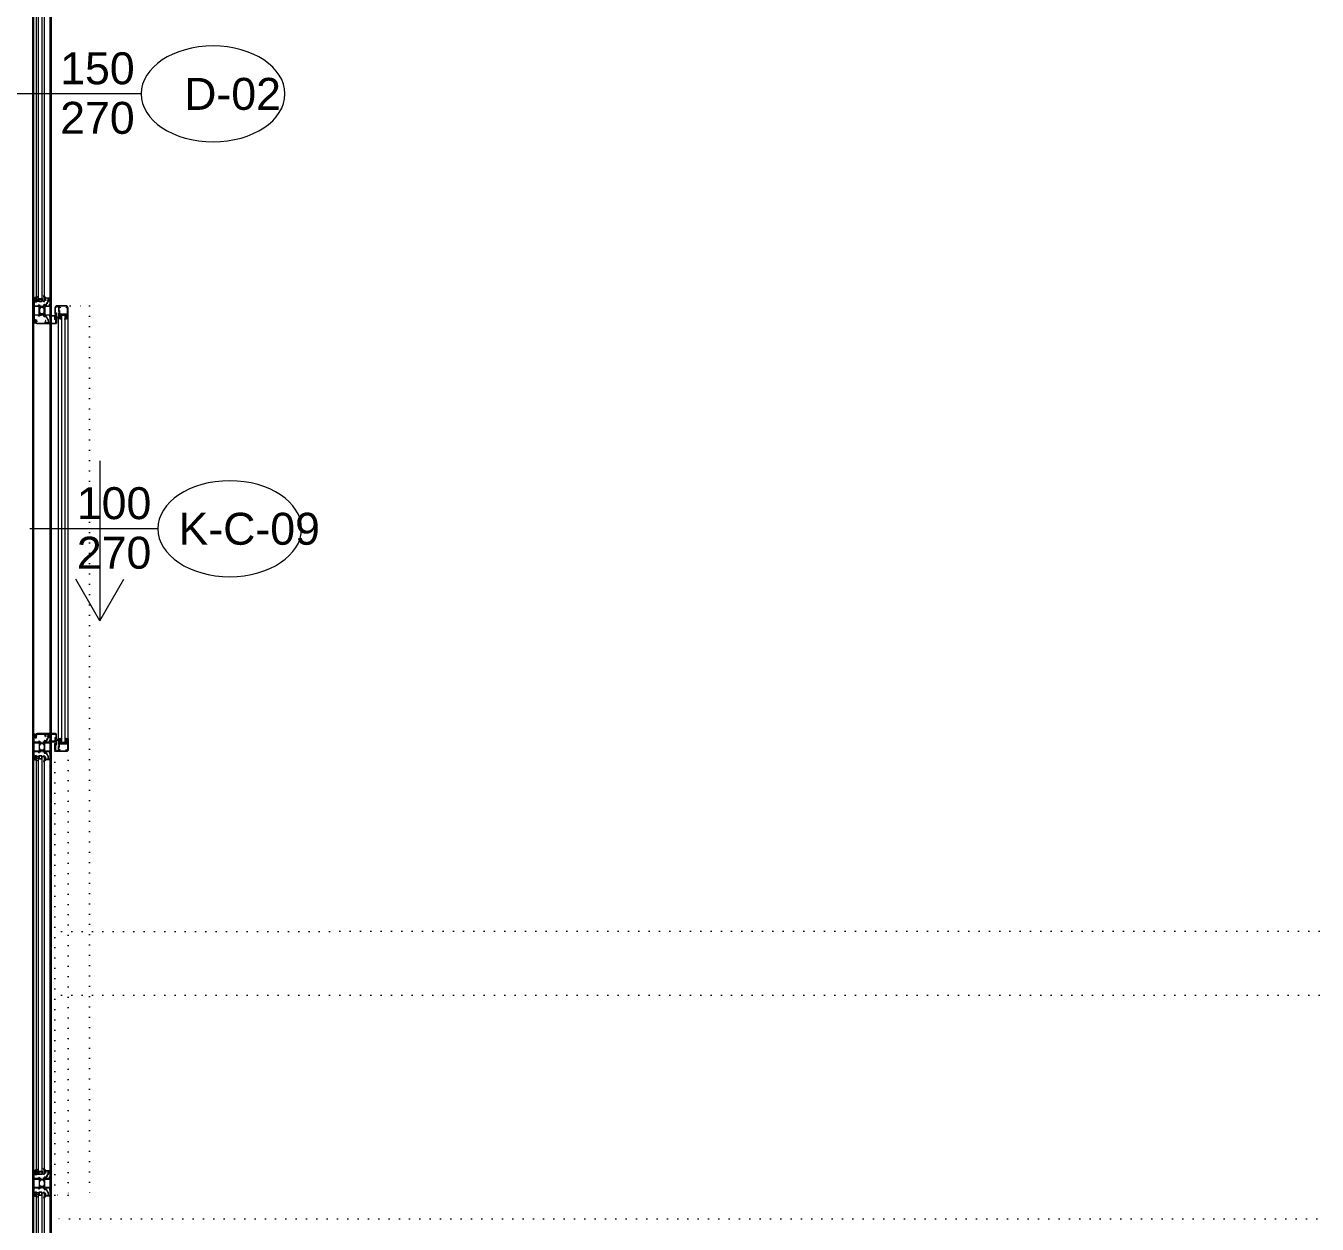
# Model space of a CAD drawing. Extents: x -1073 to 35213, y -1180 to 6950.
# Drawn here: x 31662.9 to 32066.9, y 2682.7 to 3057.6 of the extents above; entities that cross this region are included whole.
import ezdxf
from ezdxf.enums import TextEntityAlignment as Align

# ---------------------------------------------------------------- set-up
doc = ezdxf.new("R2010")
doc.units = 0
doc.header["$LTSCALE"] = 25
doc.linetypes.add('DOT2', pattern=[0.125, 0, -0.125])
doc.layers.get('0').update_dxf_attribs({"color": 9, "lineweight": 9})
for name, color, linetype, lineweight in [('06D', 9, 'Continuous', 9), ('10', 9, 'Continuous', 9), ('15', 9, 'Continuous', 9), ('20', 9, 'DOT2', 9), ('21', 9, 'Continuous', 9), ('22', 8, 'Continuous', 9)]:
    doc.layers.add(name, color=color, linetype=linetype, lineweight=lineweight)
doc.styles.add('Arial', font='arial.ttf', dxfattribs={"height": 2.5})

# ---------------------------------------------------------------- blocks, each defined once
blk = doc.blocks.new('AST55M13', base_point=(-120.6, -64.2))
at = {"linetype": 'Continuous'}
for points in [[(-120.6, -63.9), (-120.6, -24.599998), (-120.6, 14.700005, -0.414209), (-120.3, 15), (-115.899996, 15, -0.41421), (-115.6, 14.7), (-115.6, 12.699992, -0.41421), (-116.3, 12, -0.414214), (-116.6, 12.3), (-116.6, 13.1, 0.414214), (-117.1, 13.6), (-118.5, 13.6, 0.414214), (-119, 13.1), (-119, 6.399992, 0.414209), (-118.5, 5.9), (-117.099986, 5.9, 0.414205), (-116.6, 6.4), (-116.6, 7.20001, -0.414204), (-116.3, 7.5, -0.414214), (-115.6, 6.8), (-115.6, 3.7, -0.414214), (-116.1, 3.2), (-116.3, 3.2, -0.414214), (-116.6, 3.5), (-116.6, 4.2, 0.414214), (-116.9, 4.5), (-119, 4.5), (-119, -8.961104, 0.425432), (-117.96186, -9.960376), (-105.788552, -9.511013, 0.403077), (-105.5, -9.211232), (-105.5, -8, -0.414214), (-104.3, -6.8), (-103.392821, -6.8, -0.372826), (-102.403076, -7.657148, -0.456845), (-102.7, -8), (-104, -8, 0.414214), (-104.3, -8.3), (-104.3, -9.700012, 0.414202), (-104, -10), (-100.946604, -10), (-98.338437, -9.302068, -0.70008), (-97.584089, -10.379782), (-97.709916, -10.559482), (-99.43897, -12.27067, -0.607471), (-100.039661, -12.112259, 0.283637), (-100.258255, -11.885421), (-102.095283, -11.393179, 1.229391), (-102.4, -11.895399), (-102.4, -16.105016, 0.585524), (-101.943697, -16.361081), (-100.001669, -15.175658, -0.713652), (-99.56466, -15.537556), (-100.36784, -17.668029, -0.16709), (-100.492251, -17.818266), (-102.4, -18.982765), (-102.4, -30.217235), (-100.492251, -31.381734, -0.16709), (-100.36784, -31.531971), (-99.564658, -33.662449, -0.713657), (-100.001677, -34.024337), (-101.943707, -32.838913, 0.585511), (-102.4, -33.094985), (-102.4, -37.304601, 1.229391), (-102.095283, -37.806821), (-100.258255, -37.314579, 0.283637), (-100.039661, -37.087741, -0.607471), (-99.43897, -36.92933), (-97.709916, -38.640518), (-97.584089, -38.820218, -0.700084), (-98.338445, -39.89793), (-100.946604, -39.2), (-104.000005, -39.2, 0.414209), (-104.3, -39.5), (-104.3, -40.900004, 0.41421), (-104, -41.2), (-102.699997, -41.2, -0.456841), (-102.403076, -41.542851, -0.372826), (-103.39282, -42.4), (-104.3, -42.4, -0.414214), (-105.5, -41.2), (-105.5, -39.988768, 0.403083), (-105.788558, -39.688986), (-117.96186, -39.239624, 0.425432), (-119, -40.238896), (-119, -53.7), (-116.9, -53.7, 0.414214), (-116.6, -53.4), (-116.6, -52.69999, -0.414204), (-116.3, -52.4), (-116.09999, -52.4, -0.414208), (-115.6, -52.9), (-115.6, -56.000007, -0.414213), (-116.300007, -56.7, -0.414207), (-116.6, -56.4), (-116.6, -55.599986, 0.414205), (-117.1, -55.1), (-118.500008, -55.1, 0.414209), (-119, -55.6), (-119, -62.3, 0.414214), (-118.5, -62.8), (-117.1, -62.8, 0.414214), (-116.6, -62.3), (-116.6, -61.499993, -0.414207), (-116.3, -61.2, -0.414214), (-115.6, -61.9), (-115.6, -63.900008, -0.414206), (-115.9, -64.2), (-120.300006, -64.2, -0.414208), (-120.6, -63.9)], [(-99.249717, -12.903653), (-90.785616, -12.903653, 0.131652), (-90.285616, -12.769679), (-88.422218, -11.693846, -0.131652), (-88.272218, -11.653653), (-88.017666, -11.653653, -0.414214), (-87.717666, -11.953653), (-87.717666, -15.553653, -0.414214), (-88.017666, -15.853653), (-88.272218, -15.853653, -0.131646), (-88.422211, -15.813465), (-90.285616, -14.737628, 0.131652), (-90.785616, -14.603653), (-99.249717, -14.603653, 0.131652), (-99.749717, -14.737628), (-101.613115, -15.813461, -0.131646), (-101.763107, -15.853653), (-102.017666, -15.853653, -0.414205), (-102.317666, -15.553662), (-102.317666, -11.953653, -0.414205), (-102.017675, -11.653653), (-101.763115, -11.653653, -0.131652), (-101.613115, -11.693846), (-99.749717, -12.769679, 0.131652), (-99.249717, -12.903653)], [(-99.249717, -36.296347), (-90.785616, -36.296347, -0.131652), (-90.285616, -36.430321), (-88.422218, -37.506154, 0.131643), (-88.272229, -37.546347), (-88.017666, -37.546347, 0.414214), (-87.717666, -37.246347), (-87.717666, -33.646347, 0.414214), (-88.017666, -33.346347), (-88.272218, -33.346347, 0.131652), (-88.422218, -33.386539), (-90.285616, -34.462372, -0.131652), (-90.785616, -34.596347), (-99.249717, -34.596347, -0.131652), (-99.749717, -34.462372), (-101.613115, -33.386539, 0.131652), (-101.763115, -33.346347), (-102.017666, -33.346347, 0.414205), (-102.317666, -33.646338), (-102.317666, -37.246347, 0.414205), (-102.017675, -37.546347), (-101.763115, -37.546347, 0.131649), (-101.613118, -37.506156), (-99.749717, -36.430321, -0.131652), (-99.249717, -36.296347)], [(-85.3, -10), (-81.1, -10), (-76.9, -10), (-76.6, -10.3), (-76.3, -10), (-67.9, -10, 0.414205), (-67.6, -9.700009), (-67.6, -8.491608, -0.365977), (-67.35, -8.195804, 0.365977), (-67.1, -7.9), (-67.1, -6.8, 0.414195), (-67.399981, -6.5), (-68.3, -6.5, 0.36597), (-68.595803, -6.749993, -0.366034), (-68.89166, -7), (-69.3, -7, -0.414202), (-69.6, -6.700012), (-69.6, -6.5, -0.414214), (-68.1, -5), (-65.9, -5, -0.414207), (-65.6, -5.299994), (-65.6, -43.9, -0.414201), (-65.899987, -44.2), (-68.1, -44.2, -0.414214), (-69.6, -42.7), (-69.6, -42.5, -0.414207), (-69.300007, -42.2), (-68.891668, -42.2, -0.366034), (-68.595804, -42.45, 0.365977), (-68.3, -42.7), (-67.4, -42.7, 0.414206), (-67.1, -42.400008), (-67.1, -41.3, 0.365977), (-67.35, -41.004196, -0.365977), (-67.6, -40.708392), (-67.6, -39.5, 0.4142), (-67.899986, -39.2), (-76.3, -39.2), (-76.6, -38.9), (-76.9, -39.2), (-85.3, -39.2, 0.4142), (-85.6, -39.499986), (-85.6, -40.708392, -0.365977), (-85.85, -41.004196, 0.365977), (-86.1, -41.3), (-86.1, -42.4, 0.414199), (-85.800015, -42.7), (-84.9, -42.7, 0.365977), (-84.604196, -42.45, -0.366034), (-84.308332, -42.2), (-83.9, -42.2, -0.414214), (-83.6, -42.5), (-83.6, -42.7, -0.414214), (-85.1, -44.2), (-86.8, -44.2, -0.414214), (-87.6, -43.4), (-87.6, -42.7, 0.414205), (-87.899991, -42.4), (-88.10718, -42.4, -0.372825), (-89.096923, -41.542857, -0.45685), (-88.8, -41.2), (-87.9, -41.2, 0.414198), (-87.6, -40.900016), (-87.6, -39.5, 0.414214), (-87.9, -39.2), (-89.053396, -39.2), (-91.661555, -39.89793, -0.700084), (-92.415911, -38.820218), (-92.290084, -38.640518), (-90.56103, -36.92933, -0.607471), (-89.960339, -37.087741, 0.283637), (-89.741745, -37.314579), (-87.904717, -37.806821, 1.229391), (-87.6, -37.304601), (-87.6, -33.094984, 0.585516), (-88.056297, -32.838916), (-89.998323, -34.024337, -0.713656), (-90.435343, -33.66245), (-89.63216, -31.531971, -0.241095), (-89.507749, -31.381734), (-87.6, -30.217235), (-87.6, -18.982765), (-89.507749, -17.818266, -0.167084), (-89.632158, -17.668036), (-90.43534, -15.537556, -0.713656), (-89.998329, -15.17566), (-88.056303, -16.361081, 0.585518), (-87.6, -16.105021), (-87.6, -11.895399, 1.229391), (-87.904717, -11.393179), (-89.741745, -11.885421, 0.283637), (-89.960339, -12.112259, -0.607471), (-90.56103, -12.27067), (-92.290084, -10.559482), (-92.415911, -10.379782, -0.700084), (-91.661555, -9.30207), (-89.053396, -10), (-87.9, -10, 0.414206), (-87.6, -9.700008), (-87.6, -8.3, 0.414206), (-87.899992, -8), (-88.8, -8, -0.456844), (-89.096924, -7.657149, -0.372825), (-88.107186, -6.8), (-87.9, -6.8, 0.414214), (-87.6, -6.5), (-87.6, -5.800024, -0.414222), (-86.8, -5), (-85.1, -5, -0.414214), (-83.6, -6.5), (-83.6, -6.7, -0.414201), (-83.899987, -7), (-84.308332, -7, -0.366034), (-84.604196, -6.75, 0.365977), (-84.9, -6.5), (-85.8, -6.5, 0.414199), (-86.1, -6.799985), (-86.1, -7.9, 0.365977), (-85.85, -8.195804, -0.365977), (-85.6, -8.491608), (-85.6, -9.7, 0.414214), (-85.3, -10)]]:
    blk.add_lwpolyline(points, format="xyb", close=True, dxfattribs=at)
for points in [[(-119, -24.6), (-119, -37.6), (-104.1, -37.6), (-104.1, -11.6), (-119, -11.6), (-119, -24.6)], [(-76.55, -11.6), (-85.9, -11.6), (-85.9, -37.6), (-67.2, -37.6), (-67.2, -11.6), (-76.55, -11.6)]]:
    blk.add_lwpolyline(points, close=True, dxfattribs=at)
blk = doc.blocks.new('AS25G13', base_point=(534.475891, 569.218076))
at = {"linetype": 'Continuous'}
blk.add_lwpolyline([(554.475892, 593.818076), (554.475892, 574.618076, -0.414213), (554.175891, 574.318077), (553.575892, 574.318076, -0.414213), (553.275891, 574.618077), (553.275892, 574.818076), (550.275892, 574.818076), (550.275892, 572.118076), (550.625892, 571.916004, -0.414213), (550.735699, 571.506195), (549.749855, 569.798664, -0.767327), (549.075893, 569.979252), (549.075892, 575.018076, -0.414213), (550.075891, 576.018077), (552.775892, 576.018076, 0.414213), (553.275892, 576.518077), (553.275892, 592.418076, 0.414213), (552.775892, 592.918077), (546.871944, 592.918076, 0.414213), (545.871944, 591.918078), (545.871944, 584.702506, -0.236642), (544.585327, 582.137556, 0.18958), (541.498237, 577.158525, -0.197358), (540.185462, 575.110574), (538.643454, 574.030849, 0.244575), (537.875891, 572.556375), (537.875892, 569.763782, -0.767327), (536.857591, 569.490929), (535.716084, 571.468076, -0.577351), (535.975892, 571.918076), (536.675892, 571.918076), (536.675892, 572.556375, -0.244575), (537.955162, 575.013831), (539.49717, 576.093557, 0.197358), (540.317654, 577.373526, -0.18958), (543.867808, 583.099413, 0.236642), (544.671943, 584.702506), (544.671944, 585.818076, 0.414213), (544.371944, 586.118076), (543.971944, 586.118076, -0.414213), (543.671943, 586.418077), (543.671944, 586.818076, -0.414213), (543.971944, 587.118076), (544.171944, 587.118076, 0.414213), (544.671944, 587.618077), (544.671944, 591.918076, 0.414213), (543.671945, 592.918077), (536.175892, 592.918076, 0.41421), (535.675892, 592.418082), (535.675892, 591.901674, 0.127549), (535.764127, 591.561462, -0.098841), (537.104101, 587.384163, 0.366972), (537.386354, 587.117731, -0.399303), (537.671943, 586.818828), (537.671944, 586.418076, -0.414213), (537.371943, 586.118077), (536.46398, 586.118076, -0.400156), (535.964546, 586.594267, 0.114883), (534.725891, 590.959305, -0.126996), (534.475891, 591.927552), (534.475892, 593.818076, -0.414213), (534.775892, 594.118076), (554.175892, 594.118076, -0.414213), (554.475892, 593.818076)], format="xyb", close=True, dxfattribs=at)
blk = doc.blocks.new('AS01_16_02', base_point=(27.384856, 2.668764))
at = {"color": 0, "linetype": 'Continuous'}
for points in [[(21.277248, -1.392543, -0.892559), (21.744295, -0.515583), (24.521509, -1.857477, 0.502534), (24.860099, -2.298316, 0.502534), (25.184856, -1.847189), (25.184856, 1.7, 0.155072), (24.261958, 3.275501), (20.430427, 5.552607, -0.865076), (21.019614, 6.583639), (28.412964, 3.675712, -0.696768), (28.399147, 3.019187), (27.721583, 2.785098, 0.319818), (27.384856, 2.312508), (27.384856, 0.05, 0.414214), (27.684856, -0.25), (28.08642, -0.25, 0.396012), (28.385833, 0.03125, -0.682513), (29.272546, 0.315748), (30.127622, -0.734156, -0.172553), (30.284856, -1.176202), (30.284856, -3.723798, -0.172553), (30.127622, -4.165844), (29.272546, -5.215748, -0.682513), (28.385833, -4.93125, 0.396012), (28.08642, -4.65), (27.684856, -4.65, 0.414214), (27.384856, -4.95), (27.384856, -10.2, -0.414214), (27.084856, -10.5), (25.297074, -10.5, -0.18412), (24.964264, -10.373145), (21.227908, -7.040675, -0.881574), (21.79023, -6.223317), (24.51762, -8.055238, 1.121155), (25.184856, -8.202566), (25.184856, -4.921445, 0.698065), (24.633969, -4.152563), (21.277248, -1.392543)], [(27.72879, -3.456066, 0.198912), (27.834856, -3.5), (28.734856, -3.5, 0.414214), (28.884856, -3.35), (28.884856, -1.55, 0.414214), (28.734856, -1.4), (27.834856, -1.4, 0.414214), (27.684856, -1.55), (27.684856, -3.35, 0.198912), (27.72879, -3.456066)]]:
    blk.add_lwpolyline(points, format="xyb", close=True, dxfattribs=at)
blk = doc.blocks.new('0_arrow4')
for points in [[(0, 0), (-25.98, 15)], [(-100, 0), (0, 0)], [(0, 0), (-25.98, -15)]]:
    blk.add_lwpolyline(points)
blk = doc.blocks.new('HHIMA10-DERECHA$0$JUHI08')
blk.add_lwpolyline([(27, 9.7, -0.414214), (26.8, 9.5), (26, 9.5), (26, 8.5), (27, 8.5), (26, 6), (26, 0), (23.5, -2.5), (22, -2.5), (21.5, -3), (21, -2.5), (20.5, -2.5), (20, -3), (19.5, -2.5), (19, -2.5), (18.5, -3), (18, -2.5), (17.5, -2.5), (17, -3), (16.5, -2.5), (14.3, -2.5, -0.377964), (11.7, -2.5), (7.5, -2.5), (7, -3), (6.5, -2.5), (2.5, -2.5), (0, 0), (0, 6), (-1, 8.5), (0, 8.5), (0, 9.5), (-0.8, 9.5, -0.414214), (-1, 9.7), (-1, 9.9, -0.339454), (0.1, 11.4), (7.1, 13.5, -1), (7.5, 12.1), (7.1, 12, 0.330788), (5, 9.2), (5, 7.5), (6.9, 5.6, -1), (6.2, 5), (5, 6.2), (5, 3.5), (6.9, 1.6, -1), (6.2, 1), (5, 2.2), (5, -1), (11.7, -1, 0.377964), (14.3, -1), (21, -1), (21, 2.2), (19.8, 1, -1), (19.1, 1.6), (21, 3.5), (21, 6.2), (19.8, 5, -1), (19.1, 5.6), (21, 7.5), (21, 9.2, 0.330788), (18.9, 12), (18.5, 12.1, -1), (18.9, 13.5), (25.9, 11.4, -0.339454), (27, 9.9)], format="xyb", close=True)
for points in [[(3.5, 8), (3.5, 11), (1.5, 10.5), (1.5, 8)], [(3.5, 3.8), (3.5, 6.8), (1.5, 6.8), (1.5, 3.8)], [(2.5, -0.5), (3.5, -0.5), (3.5, 2.5), (1.5, 2.5), (1.5, 0.5)], [(22.5, 11), (22.5, 8), (24.5, 8), (24.5, 10.5)], [(22.5, 6.8), (22.5, 3.8), (24.5, 3.8), (24.5, 6.8)], [(24.5, 0.5), (23.5, -0.5), (22.5, -0.5), (22.5, 2.5), (24.5, 2.5)]]:
    blk.add_lwpolyline(points, close=True)
blk = doc.blocks.new('p-dograma-catikati')
at = {"layer": '06D'}
for p, q in [((867.72, -266.21, 0), (867.72, -134.73, 0)), ((870.72, -266.21, 0), (870.72, -134.73, 0))]:
    blk.add_line(p, q, dxfattribs=at)
at = {"layer": '06D', "elevation": 0}
for points in [[(859.62, -1.02), (859.62, -674.37)], [(860, -674.37), (860, -1.02)], [(865.12, -674.37), (865.12, -1.02)], [(865.5, -1.02), (865.5, -674.37)]]:
    blk.add_lwpolyline(points, dxfattribs=at)
at = {"layer": '10', "ltscale": 1000}
for p, q in [((861.53, -129.3), (861.53, -128.45)), ((861.53, -128.45), (862.67, -128.45)), ((861.68, -129.2), (861.68, -128.6)), ((861.68, -128.6), (862.52, -128.6)), ((861.78, -129.3), (861.68, -129.2)), ((862.52, -129.2), (862.42, -129.3)), ((862.52, -128.6), (862.52, -129.2)), ((862.67, -128.45), (862.67, -129.3)), ((863.5, -128.54), (863.5, -128.28)), ((863.52, -128.61), (863.51, -128.59)), ((863.53, -128.25), (863.73, -128.25)), ((863.75, -128.22), (863.75, -128.18)), ((861.68, -129.45), (861.53, -129.3)), ((862.52, -129.45), (861.68, -129.45)), ((862.42, -129.3), (861.78, -129.3)), ((862.67, -129.3), (862.52, -129.45)), ((863.1, -129.49), (863.1, -129.5)), ((860.26, -135.65), (860.61, -135.3)), ((860.26, -135.68), (860.44, -135.86)), ((860.27, -135.48), (860.37, -135.57)), ((860.28, -135.84), (860.38, -135.74)), ((860.29, -135.41), (860.36, -135.34)), ((860.3, -135.92), (860.35, -135.97)), ((860.33, -135.32), (860.36, -135.35)), ((860.36, -135.97), (860.36, -135.97)), ((860.45, -135.44), (860.61, -135.6)), ((860.47, -135.87), (860.61, -135.73)), ((860.51, -135.93), (860.61, -136.02)), ((860.51, -136.03), (860.61, -135.94)), ((860.52, -135.3), (860.61, -135.39)), ((860.52, -135.6), (860.61, -135.51)), ((860.52, -135.72), (860.61, -135.81)), ((860.53, -135.17), (860.62, -135.08)), ((860.56, -135.12), (860.64, -135.2)), ((860.71, -135.07), (860.9, -135.25)), ((860.73, -135.18), (860.82, -135.09)), ((860.8, -135.32), (860.9, -135.23)), ((860.81, -135.37), (860.91, -135.48)), ((860.82, -135.52), (860.91, -135.43)), ((860.82, -135.6), (860.92, -135.7)), ((860.84, -135.7), (860.92, -135.63)), ((860.26, -265.26), (860.44, -265.08)), ((860.26, -265.29), (860.61, -265.64)), ((860.27, -265.46), (860.37, -265.37)), ((860.28, -265.09), (860.38, -265.2)), ((860.29, -265.53), (860.36, -265.6)), ((860.3, -265.02), (860.35, -264.96)), ((860.33, -265.61), (860.36, -265.59)), ((860.36, -264.96), (860.36, -264.96)), ((860.45, -265.5), (860.61, -265.34)), ((860.47, -265.07), (860.61, -265.21)), ((860.51, -264.91), (860.61, -265)), ((860.51, -265.01), (860.61, -264.92)), ((860.52, -265.22), (860.61, -265.13)), ((860.52, -265.34), (860.61, -265.43)), ((860.52, -265.64), (860.61, -265.55)), ((860.53, -265.77), (860.62, -265.86)), ((860.56, -265.82), (860.64, -265.74)), ((860.71, -265.87), (860.9, -265.69)), ((860.73, -265.76), (860.82, -265.85)), ((860.8, -265.62), (860.9, -265.71)), ((860.81, -265.57), (860.91, -265.46)), ((860.82, -265.34), (860.92, -265.24)), ((860.82, -265.42), (860.91, -265.51)), ((860.84, -265.24), (860.92, -265.31)), ((861.68, -271.49), (861.53, -271.64)), ((861.53, -271.64), (861.53, -272.49)), ((861.53, -272.49), (862.67, -272.49)), ((862.52, -271.49), (861.68, -271.49)), ((861.78, -271.64), (861.68, -271.74)), ((861.68, -271.74), (861.68, -272.34)), ((861.68, -272.34), (862.52, -272.34)), ((862.42, -271.64), (861.78, -271.64)), ((862.52, -271.74), (862.42, -271.64)), ((862.67, -271.64), (862.52, -271.49)), ((862.52, -272.34), (862.52, -271.74)), ((862.67, -272.49), (862.67, -271.64)), ((863.1, -271.45), (863.1, -271.44)), ((863.5, -272.4), (863.5, -272.66)), ((863.52, -272.33), (863.51, -272.35)), ((863.53, -272.69), (863.73, -272.69)), ((863.75, -272.72), (863.75, -272.76)), ((861.53, -402.35), (861.53, -401.5)), ((861.53, -401.5), (862.67, -401.5)), ((861.68, -402.5), (861.53, -402.35)), ((861.68, -402.25), (861.68, -401.65)), ((861.68, -401.65), (862.52, -401.65)), ((861.78, -402.35), (861.68, -402.25)), ((862.52, -402.5), (861.68, -402.5)), ((862.42, -402.35), (861.78, -402.35)), ((862.52, -402.25), (862.42, -402.35)), ((862.52, -401.65), (862.52, -402.25)), ((862.67, -402.35), (862.52, -402.5)), ((862.67, -401.5), (862.67, -402.35)), ((863.1, -402.54), (863.1, -402.55)), ((863.5, -401.59), (863.5, -401.33)), ((863.52, -401.66), (863.51, -401.64)), ((863.53, -401.3), (863.73, -401.3)), ((863.75, -401.27), (863.75, -401.23)), ((861.68, -408.02), (861.53, -408.17)), ((862.52, -408.02), (861.68, -408.02)), ((862.67, -408.17), (862.52, -408.02)), ((863.1, -407.97), (863.1, -407.96)), ((861.53, -408.17), (861.53, -409.02)), ((861.53, -409.02), (862.67, -409.02)), ((861.78, -408.17), (861.68, -408.27)), ((861.68, -408.27), (861.68, -408.87)), ((861.68, -408.87), (862.52, -408.87)), ((862.42, -408.17), (861.78, -408.17)), ((862.52, -408.27), (862.42, -408.17)), ((862.52, -408.87), (862.52, -408.27)), ((862.67, -409.02), (862.67, -408.17)), ((863.5, -408.92), (863.5, -409.19)), ((863.52, -408.86), (863.51, -408.88)), ((863.53, -409.22), (863.73, -409.22)), ((863.75, -409.25), (863.75, -409.28))]:
    blk.add_line(p, q, dxfattribs=at)
at = {"layer": '10', "linetype": 'Continuous'}
for p, q in [((866.95, -134.32, 0), (867.57, -134.21, 0)), ((867.57, -134.62, 0), (866.95, -134.53, 0)), ((867.57, -134.21, 0), (867.57, -134.62, 0)), ((868.7, -133.65, 0), (869.7, -133.65, 0)), ((867.57, -266.31, 0), (866.95, -266.41, 0)), ((866.95, -266.62, 0), (867.57, -266.73, 0)), ((867.57, -266.73, 0), (867.57, -266.31, 0)), ((868.7, -267.29, 0), (869.7, -267.29, 0))]:
    blk.add_line(p, q, dxfattribs=at)
at = {"layer": '10', "linetype": 'Continuous', "elevation": 0}
for points in [[(866.97, -134.62), (867.12, -134.62), (867.12, -136.07, -0.414214), (866.82, -136.37), (865.92, -136.37), (865.87, -136.32), (865.82, -136.37), (862.97, -136.37), (862.92, -136.32), (862.87, -136.37), (861.12, -136.37), (860.79, -136.29, -0.344151), (860.72, -136.19), (860.72, -136.17), (866.82, -136.17, 0.414214), (866.92, -136.07), (866.92, -135.07), (866.72, -135.07, -0.414214), (866.62, -134.97), (866.62, -133.97), (865.12, -133.97), (865.12, -133.77), (865.22, -133.77), (865.22, -132.07), (865.12, -132.07), (865.12, -131.87), (865.42, -131.87), (865.42, -132.32), (865.37, -132.37), (865.42, -132.42), (865.42, -133.77), (866.97, -133.77), (866.97, -132.87), (867.12, -132.87), (867.12, -134.22), (866.97, -134.22), (866.97, -133.97), (866.84, -133.97), (866.84, -134.87), (866.97, -134.87)], [(870.52, -134.73), (870.72, -134.73), (870.72, -131.33, 0.414214), (870.12, -130.73), (869.27, -130.73), (869.22, -130.78), (869.17, -130.73), (868.17, -130.73), (868.12, -130.78), (868.07, -130.73), (867.22, -130.73, 0.414214), (866.62, -131.33), (866.62, -133.26, 1), (866.77, -133.26), (866.77, -131.33, -0.085164), (866.79, -131.18), (867.02, -131.18, 1), (867.02, -131.08), (866.89, -131.08, -0.63755), (866.87, -131.04, -0.221337), (867.22, -130.88), (867.62, -130.88, -1), (867.62, -131.08), (867.57, -131.08, 1), (867.57, -131.18), (867.62, -131.18, -0.414214), (867.72, -131.28), (867.72, -132.48, 1), (867.82, -132.48), (867.82, -132.38, -1), (867.92, -132.38), (867.92, -132.73), (867.95, -132.76), (867.92, -132.79), (867.92, -133.13, -1), (867.82, -133.13), (867.82, -133.03, 1), (867.72, -133.03), (867.72, -134.73), (867.92, -134.73, 0.414214), (868.02, -134.63), (868.02, -134.53), (867.92, -134.53, -0.414214), (867.87, -134.48), (867.87, -134.03), (867.92, -134.03, 0.414214), (868.02, -133.93), (868.02, -133.83), (867.92, -133.83, -0.414214), (867.87, -133.78), (867.87, -133.38, -0.414214), (867.92, -133.33), (870.52, -133.33, -0.414214), (870.57, -133.38), (870.57, -133.78, -0.414214), (870.52, -133.83), (870.42, -133.83), (870.42, -133.93, 0.414214), (870.52, -134.03), (870.57, -134.03), (870.57, -134.48, -0.414214), (870.52, -134.53), (870.42, -134.53), (870.42, -134.63, 0.414214)], [(870.43, -131.01, 0.196262), (870.12, -130.88), (867.97, -130.88, 0.414214), (867.87, -130.98), (867.87, -131.08, 0.414214), (867.97, -131.18), (868.22, -131.18), (868.22, -131.33), (867.97, -131.33, 0.414214), (867.87, -131.43), (867.87, -132.13, 0.414214), (867.92, -132.18), (868.02, -132.18, -0.414214), (868.07, -132.23), (868.07, -133.08, 0.414214), (868.17, -133.18), (870.47, -133.18, 0.414214), (870.57, -133.08), (870.57, -131.43, 0.414214), (870.47, -131.33), (870.22, -131.33), (870.22, -131.18), (870.36, -131.18, 0.671875)], [(866.97, -266.32), (867.12, -266.32), (867.12, -264.87, 0.414214), (866.82, -264.57), (865.92, -264.57), (865.87, -264.62), (865.82, -264.57), (862.97, -264.57), (862.92, -264.62), (862.87, -264.57), (861.12, -264.57), (860.79, -264.65, 0.344151), (860.72, -264.75), (860.72, -264.77), (866.82, -264.77, -0.414214), (866.92, -264.87), (866.92, -265.87), (866.72, -265.87, 0.414214), (866.62, -265.97), (866.62, -266.97), (865.12, -266.97), (865.12, -267.17), (865.22, -267.17), (865.22, -268.87), (865.12, -268.87), (865.12, -269.07), (865.42, -269.07), (865.42, -268.62), (865.37, -268.57), (865.42, -268.52), (865.42, -267.17), (866.97, -267.17), (866.97, -268.07), (867.12, -268.07), (867.12, -266.72), (866.97, -266.72), (866.97, -266.97), (866.84, -266.97), (866.84, -266.07), (866.97, -266.07)], [(870.52, -266.21), (870.72, -266.21), (870.72, -269.61, -0.414214), (870.12, -270.21), (869.27, -270.21), (869.22, -270.16), (869.17, -270.21), (868.17, -270.21), (868.12, -270.16), (868.07, -270.21), (867.22, -270.21, -0.414214), (866.62, -269.61), (866.62, -267.68, -1), (866.77, -267.68), (866.77, -269.61, 0.085164), (866.79, -269.76), (867.02, -269.76, -1), (867.02, -269.86), (866.89, -269.86, 0.63755), (866.87, -269.9, 0.221337), (867.22, -270.06), (867.62, -270.06, 1), (867.62, -269.86), (867.57, -269.86, -1), (867.57, -269.76), (867.62, -269.76, 0.414214), (867.72, -269.66), (867.72, -268.46, -1), (867.82, -268.46), (867.82, -268.56, 1), (867.92, -268.56), (867.92, -268.21), (867.95, -268.18), (867.92, -268.15), (867.92, -267.81, 1), (867.82, -267.81), (867.82, -267.91, -1), (867.72, -267.91), (867.72, -266.21), (867.92, -266.21, -0.414214), (868.02, -266.31), (868.02, -266.41), (867.92, -266.41, 0.414214), (867.87, -266.46), (867.87, -266.91), (867.92, -266.91, -0.414214), (868.02, -267.01), (868.02, -267.11), (867.92, -267.11, 0.414214), (867.87, -267.16), (867.87, -267.56, 0.414214), (867.92, -267.61), (870.52, -267.61, 0.414214), (870.57, -267.56), (870.57, -267.16, 0.414214), (870.52, -267.11), (870.42, -267.11), (870.42, -267.01, -0.414214), (870.52, -266.91), (870.57, -266.91), (870.57, -266.46, 0.414214), (870.52, -266.41), (870.42, -266.41), (870.42, -266.31, -0.414214)], [(870.43, -269.93, -0.196262), (870.12, -270.06), (867.97, -270.06, -0.414214), (867.87, -269.96), (867.87, -269.86, -0.414214), (867.97, -269.76), (868.22, -269.76), (868.22, -269.61), (867.97, -269.61, -0.414214), (867.87, -269.51), (867.87, -268.81, -0.414214), (867.92, -268.76), (868.02, -268.76, 0.414214), (868.07, -268.71), (868.07, -267.86, -0.414214), (868.17, -267.76), (870.47, -267.76, -0.414214), (870.57, -267.86), (870.57, -269.51, -0.414214), (870.47, -269.61), (870.22, -269.61), (870.22, -269.76), (870.36, -269.76, -0.671875)]]:
    blk.add_lwpolyline(points, format="xyb", close=True, dxfattribs=at)
at = {"layer": '10', "ltscale": 1000, "elevation": 0}
for points in [[(860.9, -135.25), (860.92, -135.71, -0.414214), (860.89, -135.74, -0.349575), (860.83, -135.65), (860.8, -135.28, 1.237561), (860.61, -135.3), (860.61, -135.68), (860.6, -136.05), (860.51, -136.03), (860.51, -135.91, 0.295285), (860.42, -135.85), (860.36, -135.85), (860.36, -135.97), (860.31, -135.97, -0.153771), (860.31, -135.32), (860.36, -135.32), (860.36, -135.44), (860.42, -135.44, 0.414213), (860.52, -135.34), (860.52, -135.22, -0.324726), (860.62, -135.08), (860.72, -135.07, -0.459445), (860.9, -135.25)], [(860.52, -135.65), (860.52, -135.59, 0.41421), (860.47, -135.54), (860.41, -135.54, 0.396815), (860.36, -135.59, 0.029546), (860.36, -135.71, 0.396815), (860.41, -135.75), (860.47, -135.75, 0.414206), (860.52, -135.7), (860.52, -135.65)], [(860.9, -265.69), (860.92, -265.23, 0.414214), (860.89, -265.2, 0.349575), (860.83, -265.29), (860.8, -265.66, -1.237561), (860.61, -265.64), (860.61, -265.26), (860.6, -264.89), (860.51, -264.91), (860.51, -265.03, -0.295285), (860.42, -265.08), (860.36, -265.08), (860.36, -264.96), (860.31, -264.96, 0.153771), (860.31, -265.61), (860.36, -265.61), (860.36, -265.49), (860.42, -265.49, -0.414213), (860.52, -265.59), (860.52, -265.71, 0.324726), (860.62, -265.86), (860.72, -265.87, 0.459445), (860.9, -265.69)], [(860.52, -265.29), (860.52, -265.34, -0.41421), (860.47, -265.39), (860.41, -265.39, -0.396815), (860.36, -265.35, -0.029546), (860.36, -265.23, -0.396815), (860.41, -265.18), (860.47, -265.18, -0.414206), (860.52, -265.23), (860.52, -265.29)]]:
    blk.add_lwpolyline(points, format="xyb", close=True, dxfattribs=at)
at = {"layer": '10', "linetype": 'Continuous', "elevation": 0}
for points in [[(866.84, -134.09), (866.95, -134.09), (866.95, -134.74), (866.84, -134.74)], [(866.84, -266.85), (866.95, -266.85), (866.95, -266.19), (866.84, -266.19)]]:
    blk.add_lwpolyline(points, close=True, dxfattribs=at)
at = {"layer": '10', "ltscale": 1000}
for centre, major_axis, start_param, end_param in [((863.12, -127.58), (0, 0.03), 0.00045, 1.852781), ((860.55, -128.59), (0, 2.97), -1.417848, -1.224878), ((863.12, -127.58), (0, 0.03), -1.226975, -0.000032), ((862.86, -129.19), (0, 0.391), 3.92704, 4.587994), ((863.83, -127.3), (0, 0.8), 1.91468, 2.940113), ((862.54, -128.68), (0, 1.11), 3.811733, 4.445523), ((860.35, -128.68), (0, 3.2), 4.537008, 4.882121), ((863.53, -128.28), (0, 0.03), 0.000001, 1.570795), ((863.59, -128.54), (0, 0.1), 1.57081, 2.088079), ((863.06, -128.77), (0, 0.529), 4.309664, 5.017382), ((863.66, -128.18), (0, 0.1), -1.570624, -0.201547), ((863.73, -128.22), (0, 0.03), 3.141594, 4.712388), ((863.14, -129.5), (0, 0.0382), 0.62909, 1.300096), ((863.15, -129.5), (0, 0.05), 1.571021, 3.466754), ((863.12, -400.63), (0, 0.03), 0.00045, 1.852781), ((860.55, -401.64), (0, 2.97), -1.417848, -1.224878), ((863.14, -402.55), (0, 0.0382), 0.62909, 1.300096), ((863.15, -402.55), (0, 0.05), 1.571021, 3.466754), ((863.12, -400.63), (0, 0.03), -1.226975, -0.000032), ((862.86, -402.24), (0, 0.391), 3.92704, 4.587994), ((863.83, -400.35), (0, 0.8), 1.91468, 2.940113), ((862.54, -401.73), (0, 1.11), 3.811733, 4.445523), ((860.35, -401.73), (0, 3.2), 4.537008, 4.882121), ((863.53, -401.33), (0, 0.03), 0.000001, 1.570795), ((863.59, -401.59), (0, 0.1), 1.57081, 2.088079), ((863.06, -401.81), (0, 0.529), 4.309664, 5.017382), ((863.66, -401.23), (0, 0.1), -1.570624, -0.201547), ((863.73, -401.27), (0, 0.03), 3.141594, 4.712388)]:
    blk.add_ellipse(centre, major_axis=major_axis, ratio=0.909091, start_param=start_param, end_param=end_param, dxfattribs=at)
at = {"layer": '10', "ltscale": 1000, "extrusion": (0, 0, -1)}
for centre, major_axis, start_param, end_param in [((860.55, -272.34), (0, 2.97), 1.723745, 1.916715), ((863.12, -273.36), (0, 0.03), 3.142043, 4.994373), ((863.15, -271.44), (0, 0.05), -1.570571, 0.325162), ((863.14, -271.44), (0, 0.0382), 3.770683, 4.441689), ((862.86, -271.75), (0, 0.391), 0.785447, 1.446401), ((863.12, -273.36), (0, 0.03), 1.914618, 3.141561), ((863.83, -273.64), (0, 0.8), -1.226913, -0.20148), ((862.54, -272.26), (0, 1.11), 0.67014, 1.30393), ((860.35, -272.26), (0, 3.2), 1.395415, 1.740528), ((863.59, -272.4), (0, 0.1), -1.570782, -1.053513), ((863.53, -272.66), (0, 0.03), 3.141594, 4.712388), ((863.06, -272.17), (0, 0.529), 1.168071, 1.875789), ((863.66, -272.76), (0, 0.1), 1.570969, 2.940045), ((863.73, -272.72), (0, 0.03), 0.000001, 1.570795), ((863.15, -407.96), (0, 0.05), -1.570571, 0.325162), ((863.14, -407.96), (0, 0.0382), 3.770683, 4.441689), ((862.86, -408.27), (0, 0.391), 0.785447, 1.446401), ((862.54, -408.78), (0, 1.11), 0.67014, 1.30393), ((860.55, -408.87), (0, 2.97), 1.723745, 1.916715), ((863.12, -409.89), (0, 0.03), 3.142043, 4.994373), ((863.12, -409.89), (0, 0.03), 1.914618, 3.141561), ((863.83, -410.17), (0, 0.8), -1.226913, -0.20148), ((860.35, -408.78), (0, 3.2), 1.395415, 1.740528), ((863.59, -408.92), (0, 0.1), -1.570782, -1.053513), ((863.53, -409.19), (0, 0.03), 3.141594, 4.712388), ((863.06, -408.7), (0, 0.529), 1.168071, 1.875789), ((863.66, -409.28), (0, 0.1), 1.570969, 2.940045), ((863.73, -409.25), (0, 0.03), 0.000001, 1.570795)]:
    blk.add_ellipse(centre, major_axis=major_axis, ratio=0.909091, start_param=start_param, end_param=end_param, dxfattribs=at)
at = {"layer": '15'}
for p, q in [((868.7, -133.65, 0), (868.7, -267.31, 0)), ((869.7, -133.65, 0), (869.7, -267.31, 0))]:
    blk.add_line(p, q, dxfattribs=at)
at = {"layer": '15', "elevation": 0}
for points in [[(861.53, -129.22), (861.53, 0.41), (860.73, 0.41), (860.73, -129.22), (861.53, -129.22)], [(862.67, -129.22), (862.67, 0.41), (863.27, 0.41), (863.27, -129.22), (862.67, -129.22)], [(861.53, -538.87), (861.53, -408.24), (860.73, -408.24), (860.73, -538.87), (861.53, -538.87)], [(862.67, -538.87), (862.67, -408.24), (863.27, -408.24), (863.27, -538.87), (862.67, -538.87)]]:
    blk.add_lwpolyline(points, dxfattribs=at)
at = {"layer": '15'}
for points in [[(861.53, -402.35), (861.53, -271.72), (860.73, -271.72), (860.73, -402.35), (861.53, -402.35)], [(862.67, -402.35), (862.67, -271.72), (863.27, -271.72), (863.27, -402.35), (862.67, -402.35)]]:
    blk.add_lwpolyline(points, dxfattribs=at)
at = {"layer": '20', "elevation": 0}
blk.add_lwpolyline([(871.42, -130.73), (877.42, -130.73), (877.42, -408.93)], dxfattribs=at)
blk.add_lwpolyline([(871.42, -130.73), (877.42, -130.73), (877.42, -408.93)], dxfattribs=at)
blk.add_lwpolyline([(866.62, -408.93), (866.62, -269.61), (870.72, -269.61), (870.72, -408.93)], close=True, dxfattribs=at)
at = {"layer": '10', "ltscale": 1000, "extrusion": (0, 0, -1), "xscale": -0.1, "yscale": 0.1, "zscale": -0.1}
for name, p in [('AST55M13', (-860, -136.17)), ('AS25G13', (-863.5, -130.74)), ('AS25G13', (-863.5, -403.79))]:
    blk.add_blockref(name, p, dxfattribs=at)
at = {"layer": '10', "ltscale": 1000, "yscale": 0.1, "zscale": 0.1}
for name, p, xscale in [('AS01_16_02', (860.5, -128.25), -0.1), ('AS25G13', (863.5, -267.28), 0.1), ('AS01_16_02', (860.5, -401.3), -0.1)]:
    blk.add_blockref(name, p, dxfattribs=dict(at, xscale=xscale))
at = {"layer": '10', "ltscale": 1000, "yscale": 0.1, "zscale": 0.1, "rotation": 180}
for name, p, xscale in [('AS25G13', (863.5, -133.66), -0.1), ('AS01_16_02', (860.5, -272.69), 0.1), ('AST55M13', (860, -401.3), -0.1), ('AS25G13', (863.5, -406.73), -0.1)]:
    blk.add_blockref(name, p, dxfattribs=dict(at, xscale=xscale))
at = {"layer": '10', "linetype": 'Continuous', "xscale": 0.1, "yscale": 0.1, "zscale": 0.1, "rotation": 180}
blk.add_blockref('HHIMA10-DERECHA$0$JUHI08', (870.52, -133.63, 0), dxfattribs=at)
at = {"layer": '10', "ltscale": 1000, "extrusion": (0, 0, -1), "yscale": 0.1, "zscale": -0.1, "rotation": 180}
for name, p, xscale in [('AST55M13', (-860, -264.77), 0.1), ('AS25G13', (-863.5, -270.2), 0.1), ('AS01_16_02', (-860.5, -409.22), -0.1)]:
    blk.add_blockref(name, p, dxfattribs=dict(at, xscale=xscale))
at = {"layer": '10', "linetype": 'Continuous', "xscale": -0.1, "yscale": 0.1, "zscale": 0.1}
blk.add_blockref('HHIMA10-DERECHA$0$JUHI08', (870.52, -267.31, 0), dxfattribs=at)
at = {"layer": '21', "extrusion": (0, 0, -1), "xscale": -0.5, "yscale": 0.5, "zscale": -0.5, "rotation": 90}
blk.add_blockref('0_arrow4', (-880.7, -229.25, 0), dxfattribs=at)
blk = doc.blocks.new('0_doorno')
blk.add_lwpolyline([(4.5, 0), (12.5, 0)])
blk.add_ellipse((0, 0), major_axis=(-4.5, 0), ratio=0.666667)
at = {"style": 'Arial'}
blk.add_attdef('YUKSEKLIK', text='', height=2, dxfattribs=at).set_placement((5, 5.9), align=Align.TOP_LEFT)
blk.add_attdef('KAPINO', text='', height=1.4, dxfattribs=at).set_placement((-0.019, -0.035), align=Align.MIDDLE)
blk.add_attdef('GENISLIK', text='', height=2, dxfattribs=at).set_placement((5, -1.895), align=Align.BOTTOM_LEFT)
blk = doc.blocks.new('catikatirevizepergole-krt')
blk.add_lwpolyline([(9.48, 1999.77), (779.49, 1999.8), (779.5, 2338)])
blk.add_lwpolyline([(779.49, 1909.83), (9.48, 1909.83), (9.48, 1979.8), (779.49, 1979.8)], close=True)

msp = doc.modelspace()

# ---------------------------------------------------------------- block references
msp.add_blockref('p-dograma-catikati', (30805.34, 3100.7))
at = {"layer": '20'}
msp.add_blockref('catikatirevizepergole-krt', (31661.35, 774.5), dxfattribs=at)
at = {"layer": '22'}
ref = msp.add_blockref('0_doorno', (31721.43, 3036.29), dxfattribs=dict(at, xscale=-5, yscale=5, zscale=5))
ref.add_attrib('KAPINO', 'D-02', dxfattribs={"layer": '0', "height": 10, "style": 'Arial'}).set_placement((31727.54, 3036.29), align=Align.MIDDLE)
ref.add_attrib('GENISLIK', '150', dxfattribs={"layer": '0', "height": 10, "style": 'Arial'}).set_placement((31673.61, 3036.29), align=Align.BOTTOM_LEFT)
ref.add_attrib('YUKSEKLIK', '270', dxfattribs={"layer": '0', "height": 10, "style": 'Arial'}).set_placement((31673.61, 3033.79), align=Align.TOP_LEFT)
ref = msp.add_blockref('0_doorno', (31726.64, 2900.23, 0), dxfattribs=dict(at, xscale=-5, yscale=5, zscale=5))
ref.add_attrib('KAPINO', 'K-C-09', dxfattribs={"layer": '0', "height": 10, "style": 'Arial'}).set_placement((31732.75, 2900.23, 0), align=Align.MIDDLE)
ref.add_attrib('GENISLIK', '100', dxfattribs={"layer": '0', "height": 10, "style": 'Arial'}).set_placement((31678.82, 2900.23, 0), align=Align.BOTTOM_LEFT)
ref.add_attrib('YUKSEKLIK', '270', dxfattribs={"layer": '0', "height": 10, "style": 'Arial'}).set_placement((31678.82, 2897.73, 0), align=Align.TOP_LEFT)

doc.saveas('drawing.dxf')
